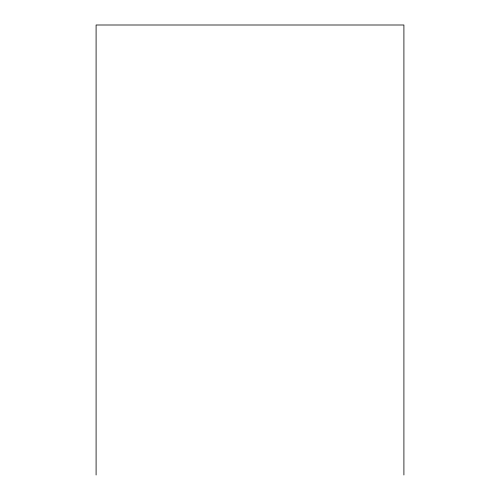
<?xml version="1.0" encoding="UTF-8"?>
<svg xmlns="http://www.w3.org/2000/svg" width="500" height="500" viewBox="0 0 500 500"><rect width="100%" height="100%" fill="white"/><g stroke="black" fill="none" stroke-linecap="round" stroke-linejoin="round"><path stroke-width="0.75" d="M403.906 475L403.906 25L96.094 25L96.094 475"/></g></svg>
